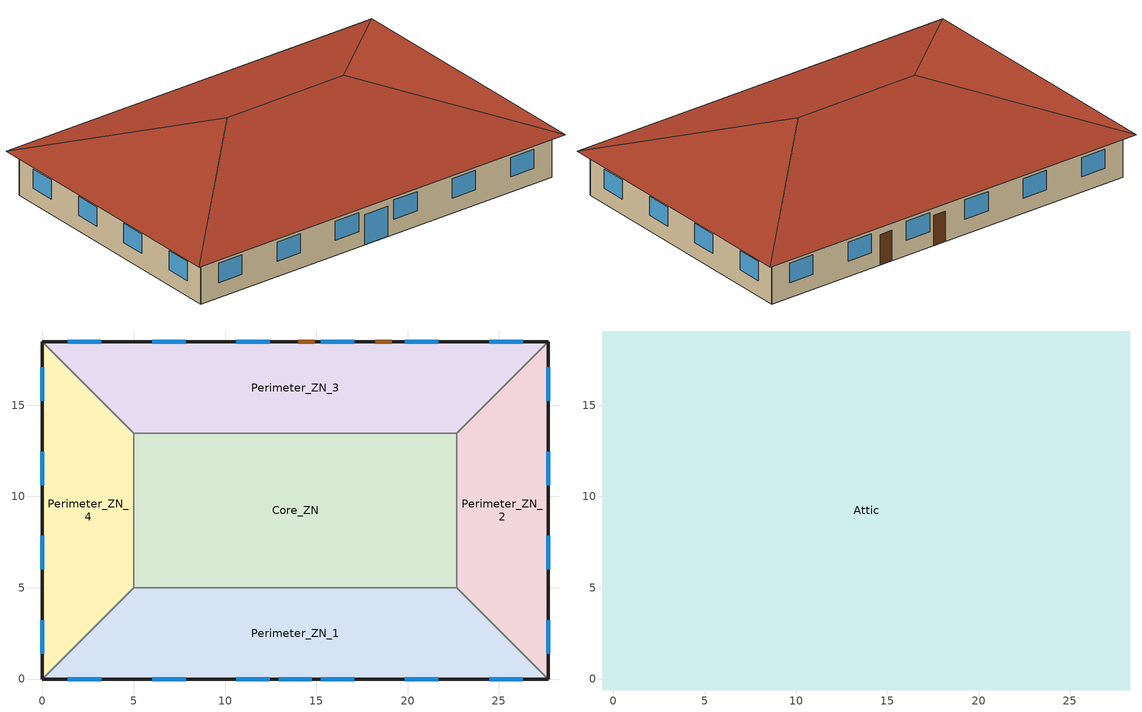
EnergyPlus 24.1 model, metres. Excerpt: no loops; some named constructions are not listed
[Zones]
Core_ZN
 floor adiabatic (Core_ZN_floor_Ffactor): 5,13.46 22.69,13.46 22.69,5 5,5 z0
 wall to Perimeter_ZN_2 (int_wall): 22.69,5 22.69,13.46 z0:3.05
 wall to Perimeter_ZN_3 (int_wall): 22.69,13.46 5,13.46 z0:3.05
 wall to Perimeter_ZN_1 (int_wall): 5,5 22.69,5 z0:3.05
 wall to Perimeter_ZN_4 (int_wall): 5,13.46 5,5 z0:3.05
Perimeter_ZN_1
 floor ground (Perimeter_ZN_1_floor_Ffactor): 27.69,0 0,0 5,5 22.69,5 z0
 wall outside (nonres_ext_wall_grd): 0,0 27.69,0 z0:3.05
 wall to Perimeter_ZN_2 (int_wall): 27.69,0 22.69,5 z0:3.05
 wall to Perimeter_ZN_4 (int_wall): 5,5 0,0 z0:3.05
 window (Window_U_0.57_SHGC_South_0.39): 1.39,0 3.22,0 / 6.01,0 7.84,0 / 10.62,0 12.45,0 / 15.24,0 17.07,0 / 19.85,0 21.68,0 / 24.47,0 26.3,0 z1.07:2.42; 12.93,0 14.76,0 z0:2.13
Perimeter_ZN_2
 floor ground (Perimeter_ZN_2_floor_Ffactor): 22.69,13.46 27.69,18.46 27.69,0 22.69,5 z0
 wall outside (nonres_ext_wall_grd): 27.69,0 27.69,18.46 z0:3.05
 wall to Perimeter_ZN_3 (int_wall): 27.69,18.46 22.69,13.46 z0:3.05
 window (Window_U_0.57_SHGC_East_0.39): 27.69,1.39 27.69,3.22 / 27.69,6.01 27.69,7.84 / 27.69,10.62 27.69,12.45 / 27.69,15.24 27.69,17.07 z1.07:2.42
Perimeter_ZN_3
 floor ground (Perimeter_ZN_3_floor_Ffactor): 5,13.46 0,18.46 27.69,18.46 22.69,13.46 z0
 wall outside (nonres_ext_wall_grd): 27.69,18.46 0,18.46 z0:3.05
 wall to Perimeter_ZN_4 (int_wall): 0,18.46 5,13.46 z0:3.05
 window (Window_U_0.57_SHGC_North_0.39): 26.3,18.46 24.47,18.46 / 21.68,18.46 19.85,18.46 / 17.07,18.46 15.24,18.46 / 12.45,18.46 10.62,18.46 / 7.84,18.46 6.01,18.46 / 3.22,18.46 1.39,18.46 z1.07:2.42
 door (Swinging Door_con): 14.91,18.46 14,18.46 / 19.13,18.46 18.22,18.46 z0:2.13
Perimeter_ZN_4
 floor ground (Perimeter_ZN_4_floor_Ffactor): 5,5 0,0 0,18.46 5,13.46 z0
 wall outside (nonres_ext_wall_grd): 0,18.46 0,0 z0:3.05
 window (Window_U_0.57_SHGC_West_0.39): 0,17.07 0,15.24 / 0,12.45 0,10.62 / 0,7.84 0,6.01 / 0,3.22 0,1.39 z1.07:2.42
Attic
 floor outside (ext_soffit_floor): 28.29,19.06 28.29,-0.6 27.69,0 27.69,18.46 z3.05; -0.6,19.06 28.29,19.06 27.69,18.46 0,18.46 z3.05; 0,0 27.69,0 28.29,-0.6 -0.6,-0.6 z3.05; -0.6,19.06 0,18.46 0,0 -0.6,-0.6 z3.05
 floor to Core_ZN (nonres_roof_floor): 5,13.46 22.69,13.46 22.69,5 5,5 z3.05
 floor to Perimeter_ZN_2 (nonres_roof_floor): 22.69,5 22.69,13.46 27.69,18.46 27.69,0 z3.05
 floor to Perimeter_ZN_3 (nonres_roof_floor): 0,18.46 27.69,18.46 22.69,13.46 5,13.46 z3.05
 floor to Perimeter_ZN_1 (nonres_roof_floor): 0,0 5,5 22.69,5 27.69,0 z3.05
 floor to Perimeter_ZN_4 (nonres_roof_floor): 5,13.46 5,5 0,0 0,18.46 z3.05
 roof outside (AtticRoofDeck): 28.29,-0.6,3.05 28.29,19.06,3.05 18.46,9.23,6.33; 28.29,19.06,3.05 -0.6,19.06,3.05 9.23,9.23,6.33 18.46,9.23,6.33; -0.6,-0.6,3.05 28.29,-0.6,3.05 18.46,9.23,6.33 9.23,9.23,6.33; -0.6,19.06,3.05 -0.6,-0.6,3.05 9.23,9.23,6.33
[SizingPeriod:DesignDay]
Gwangju April .4% Condns WB=>MCDB: 4, 21, SummerDesignDay, 22.7, 10.6, DefaultMultipliers, , WetBulb, 19.4, , , , , 100439, 2.2, 230, No, No, No, ASHRAETau2017, , , 0.576, 1.74
Gwangju August 2% Condns DB=>MCWB: 8, 21, SummerDesignDay, 33.3, 6.6, DefaultMultipliers, , WetBulb, 25.7, , , , , 100439, 2.2, 230, No, No, No, ASHRAETau2017, , , 0.561, 1.97
Gwangju August 2% Condns WB=>MCDB: 8, 21, SummerDesignDay, 30.5, 6.6, DefaultMultipliers, , WetBulb, 27, , , , , 100439, 2.2, 230, No, No, No, ASHRAETau2017, , , 0.561, 1.97
Gwangju August 5% Condns DB=>MCWB: 8, 21, SummerDesignDay, 32.2, 8.2, DefaultMultipliers, , WetBulb, 25.4, , , , 2.5, 100439, 2.2, 230, No, No, No, ASHRAETau2017, , , 0.561, 1.97
Gwangju August 5% Condns WB=>MCDB: 8, 21, SummerDesignDay, 30, 6.9, DefaultMultipliers, , WetBulb, 26.3, , , , 6.9, 100439, 2.2, 230, No, No, No, ASHRAETau2017, , , 0.561, 1.97
Gwangju August 10% Condns DB=>MCWB: 8, 21, SummerDesignDay, 31, 8.2, DefaultMultipliers, , WetBulb, 24.9, , , , 2.5, 100439, 2.2, 230, No, No, No, ASHRAETau2017, , , 0.561, 1.97
Gwangju August 10% Condns WB=>MCDB: 8, 21, SummerDesignDay, 29.4, 6.9, DefaultMultipliers, , WetBulb, 25.8, , , , 6.9, 100439, 2.2, 230, No, No, No, ASHRAETau2017, , , 0.561, 1.97
Gwangju August .4% Condns DB=>MCWB: 8, 21, SummerDesignDay, 34.8, 6.6, DefaultMultipliers, , WetBulb, 26.1, , , , , 100439, 2.2, 230, No, No, No, ASHRAETau2017, , , 0.561, 1.97
Gwangju August .4% Condns WB=>MCDB: 8, 21, SummerDesignDay, 31.3, 6.6, DefaultMultipliers, , WetBulb, 27.8, , , , , 100439, 2.2, 230, No, No, No, ASHRAETau2017, , , 0.561, 1.97
Gwangju December 2% Condns DB=>MCWB: 12, 21, SummerDesignDay, 12.6, 7.5, DefaultMultipliers, , WetBulb, 8.4, , , , , 100439, 1.7, 230, No, No, No, ASHRAETau2017, , , 0.445, 1.949
Gwangju December 2% Condns WB=>MCDB: 12, 21, SummerDesignDay, 11.8, 7.5, DefaultMultipliers, , WetBulb, 9.5, , , , , 100439, 1.7, 230, No, No, No, ASHRAETau2017, , , 0.445, 1.949
Gwangju December 5% Condns DB=>MCWB: 12, 21, SummerDesignDay, 10.8, 10.2, DefaultMultipliers, , WetBulb, 7.4, , , , 6.7, 100439, 1.7, 230, No, No, No, ASHRAETau2017, , , 0.445, 1.949
Gwangju December 5% Condns WB=>MCDB: 12, 21, SummerDesignDay, 10.4, 9, DefaultMultipliers, , WetBulb, 7.7, , , , 9, 100439, 1.7, 230, No, No, No, ASHRAETau2017, , , 0.445, 1.949
Gwangju December 10% Condns DB=>MCWB: 12, 21, SummerDesignDay, 9.1, 10.2, DefaultMultipliers, , WetBulb, 5.8, , , , 6.7, 100439, 1.7, 230, No, No, No, ASHRAETau2017, , , 0.445, 1.949
Gwangju December 10% Condns WB=>MCDB: 12, 21, SummerDesignDay, 8.9, 9, DefaultMultipliers, , WetBulb, 6.2, , , , 9, 100439, 1.7, 230, No, No, No, ASHRAETau2017, , , 0.445, 1.949
Gwangju December .4% Condns DB=>MCWB: 12, 21, SummerDesignDay, 15.1, 7.5, DefaultMultipliers, , WetBulb, 10.7, , , , , 100439, 1.7, 230, No, No, No, ASHRAETau2017, , , 0.445, 1.949
Gwangju December .4% Condns WB=>MCDB: 12, 21, SummerDesignDay, 14.2, 7.5, DefaultMultipliers, , WetBulb, 12, , , , , 100439, 1.7, 230, No, No, No, ASHRAETau2017, , , 0.445, 1.949
Gwangju February 2% Condns DB=>MCWB: 2, 21, SummerDesignDay, 13.6, 8.4, DefaultMultipliers, , WetBulb, 9, , , , , 100439, 2, 230, No, No, No, ASHRAETau2017, , , 0.486, 1.876
Gwangju February 2% Condns WB=>MCDB: 2, 21, SummerDesignDay, 12.4, 8.4, DefaultMultipliers, , WetBulb, 10.2, , , , , 100439, 2, 230, No, No, No, ASHRAETau2017, , , 0.486, 1.876
Gwangju February 5% Condns DB=>MCWB: 2, 21, SummerDesignDay, 11.5, 11.4, DefaultMultipliers, , WetBulb, 6.9, , , , 7, 100439, 2, 230, No, No, No, ASHRAETau2017, , , 0.486, 1.876
Gwangju February 5% Condns WB=>MCDB: 2, 21, SummerDesignDay, 10.5, 9.5, DefaultMultipliers, , WetBulb, 7.4, , , , 9.5, 100439, 2, 230, No, No, No, ASHRAETau2017, , , 0.486, 1.876
Gwangju February 10% Condns DB=>MCWB: 2, 21, SummerDesignDay, 9.4, 11.4, DefaultMultipliers, , WetBulb, 5.2, , , , 7, 100439, 2, 230, No, No, No, ASHRAETau2017, , , 0.486, 1.876
Gwangju February 10% Condns WB=>MCDB: 2, 21, SummerDesignDay, 8.9, 9.5, DefaultMultipliers, , WetBulb, 5.8, , , , 9.5, 100439, 2, 230, No, No, No, ASHRAETau2017, , , 0.486, 1.876
Gwangju February .4% Condns DB=>MCWB: 2, 21, SummerDesignDay, 16.9, 8.4, DefaultMultipliers, , WetBulb, 12.6, , , , , 100439, 2, 230, No, No, No, ASHRAETau2017, , , 0.486, 1.876
Gwangju February .4% Condns WB=>MCDB: 2, 21, SummerDesignDay, 15.7, 8.4, DefaultMultipliers, , WetBulb, 14.3, , , , , 100439, 2, 230, No, No, No, ASHRAETau2017, , , 0.486, 1.876
Gwangju January 2% Condns DB=>MCWB: 1, 21, SummerDesignDay, 9.9, 7.1, DefaultMultipliers, , WetBulb, 5.8, , , , , 100439, 1.9, 230, No, No, No, ASHRAETau2017, , , 0.446, 1.936
Gwangju January 2% Condns WB=>MCDB: 1, 21, SummerDesignDay, 9.2, 7.1, DefaultMultipliers, , WetBulb, 7, , , , , 100439, 1.9, 230, No, No, No, ASHRAETau2017, , , 0.446, 1.936
Gwangju January 5% Condns DB=>MCWB: 1, 21, SummerDesignDay, 8, 9.3, DefaultMultipliers, , WetBulb, 4.5, , , , 6, 100439, 1.9, 230, No, No, No, ASHRAETau2017, , , 0.446, 1.936
Gwangju January 5% Condns WB=>MCDB: 1, 21, SummerDesignDay, 7.4, 8.3, DefaultMultipliers, , WetBulb, 5.2, , , , 8.3, 100439, 1.9, 230, No, No, No, ASHRAETau2017, , , 0.446, 1.936
Gwangju January 10% Condns DB=>MCWB: 1, 21, SummerDesignDay, 6.4, 9.3, DefaultMultipliers, , WetBulb, 3.3, , , , 6, 100439, 1.9, 230, No, No, No, ASHRAETau2017, , , 0.446, 1.936
Gwangju January 10% Condns WB=>MCDB: 1, 21, SummerDesignDay, 5.8, 8.3, DefaultMultipliers, , WetBulb, 3.5, , , , 8.3, 100439, 1.9, 230, No, No, No, ASHRAETau2017, , , 0.446, 1.936
Gwangju January .4% Condns DB=>MCWB: 1, 21, SummerDesignDay, 12.8, 7.1, DefaultMultipliers, , WetBulb, 9.3, , , , , 100439, 1.9, 230, No, No, No, ASHRAETau2017, , , 0.446, 1.936
Gwangju January .4% Condns WB=>MCDB: 1, 21, SummerDesignDay, 11.7, 7.1, DefaultMultipliers, , WetBulb, 10.2, , , , , 100439, 1.9, 230, No, No, No, ASHRAETau2017, , , 0.446, 1.936
Gwangju July 2% Condns DB=>MCWB: 7, 21, SummerDesignDay, 33, 6.1, DefaultMultipliers, , WetBulb, 25.7, , , , , 100439, 2.5, 230, No, No, No, ASHRAETau2017, , , 0.61, 1.847
Gwangju July 2% Condns WB=>MCDB: 7, 21, SummerDesignDay, 30.2, 6.1, DefaultMultipliers, , WetBulb, 27, , , , , 100439, 2.5, 230, No, No, No, ASHRAETau2017, , , 0.61, 1.847
Gwangju July 5% Condns DB=>MCWB: 7, 21, SummerDesignDay, 31.7, 8, DefaultMultipliers, , WetBulb, 25.2, , , , 2.5, 100439, 2.5, 230, No, No, No, ASHRAETau2017, , , 0.61, 1.847
Gwangju July 5% Condns WB=>MCDB: 7, 21, SummerDesignDay, 29.7, 6.9, DefaultMultipliers, , WetBulb, 26.2, , , , 6.9, 100439, 2.5, 230, No, No, No, ASHRAETau2017, , , 0.61, 1.847
Gwangju July 10% Condns DB=>MCWB: 7, 21, SummerDesignDay, 30.4, 8, DefaultMultipliers, , WetBulb, 24.9, , , , 2.5, 100439, 2.5, 230, No, No, No, ASHRAETau2017, , , 0.61, 1.847
Gwangju July 10% Condns WB=>MCDB: 7, 21, SummerDesignDay, 29.1, 6.9, DefaultMultipliers, , WetBulb, 25.6, , , , 6.9, 100439, 2.5, 230, No, No, No, ASHRAETau2017, , , 0.61, 1.847
Gwangju July .4% Condns DB=>MCWB: 7, 21, SummerDesignDay, 34.8, 6.1, DefaultMultipliers, , WetBulb, 26, , , , , 100439, 2.5, 230, No, No, No, ASHRAETau2017, , , 0.61, 1.847
Gwangju July .4% Condns WB=>MCDB: 7, 21, SummerDesignDay, 30.6, 6.1, DefaultMultipliers, , WetBulb, 27.9, , , , , 100439, 2.5, 230, No, No, No, ASHRAETau2017, , , 0.61, 1.847
Gwangju June 2% Condns DB=>MCWB: 6, 21, SummerDesignDay, 29.9, 8, DefaultMultipliers, , WetBulb, 20.5, , , , , 100439, 2.1, 230, No, No, No, ASHRAETau2017, , , 0.655, 1.693
Gwangju June 2% Condns WB=>MCDB: 6, 21, SummerDesignDay, 26, 8, DefaultMultipliers, , WetBulb, 23.5, , , , , 100439, 2.1, 230, No, No, No, ASHRAETau2017, , , 0.655, 1.693
Gwangju June 5% Condns DB=>MCWB: 6, 21, SummerDesignDay, 28.8, 10.6, DefaultMultipliers, , WetBulb, 20.4, , , , 3.5, 100439, 2.1, 230, No, No, No, ASHRAETau2017, , , 0.655, 1.693
Gwangju June 5% Condns WB=>MCDB: 6, 21, SummerDesignDay, 25.5, 6.6, DefaultMultipliers, , WetBulb, 22.7, , , , 6.6, 100439, 2.1, 230, No, No, No, ASHRAETau2017, , , 0.655, 1.693
Gwangju June 10% Condns DB=>MCWB: 6, 21, SummerDesignDay, 27.5, 10.6, DefaultMultipliers, , WetBulb, 20.2, , , , 3.5, 100439, 2.1, 230, No, No, No, ASHRAETau2017, , , 0.655, 1.693
Gwangju June 10% Condns WB=>MCDB: 6, 21, SummerDesignDay, 25.1, 6.6, DefaultMultipliers, , WetBulb, 21.9, , , , 6.6, 100439, 2.1, 230, No, No, No, ASHRAETau2017, , , 0.655, 1.693
Gwangju June .4% Condns DB=>MCWB: 6, 21, SummerDesignDay, 31.5, 8, DefaultMultipliers, , WetBulb, 20.6, , , , , 100439, 2.1, 230, No, No, No, ASHRAETau2017, , , 0.655, 1.693
Gwangju June .4% Condns WB=>MCDB: 6, 21, SummerDesignDay, 26.9, 8, DefaultMultipliers, , WetBulb, 24.5, , , , , 100439, 2.1, 230, No, No, No, ASHRAETau2017, , , 0.655, 1.693
Gwangju March 2% Condns DB=>MCWB: 3, 21, SummerDesignDay, 18.2, 9.8, DefaultMultipliers, , WetBulb, 10.8, , , , , 100439, 2.1, 230, No, No, No, ASHRAETau2017, , , 0.558, 1.731
Gwangju March 2% Condns WB=>MCDB: 3, 21, SummerDesignDay, 15.9, 9.8, DefaultMultipliers, , WetBulb, 13.1, , , , , 100439, 2.1, 230, No, No, No, ASHRAETau2017, , , 0.558, 1.731
Gwangju March 5% Condns DB=>MCWB: 3, 21, SummerDesignDay, 16.2, 12.8, DefaultMultipliers, , WetBulb, 10.3, , , , 6.7, 100439, 2.1, 230, No, No, No, ASHRAETau2017, , , 0.558, 1.731
Gwangju March 5% Condns WB=>MCDB: 3, 21, SummerDesignDay, 14.9, 10.3, DefaultMultipliers, , WetBulb, 11.3, , , , 10.3, 100439, 2.1, 230, No, No, No, ASHRAETau2017, , , 0.558, 1.731
Gwangju March 10% Condns DB=>MCWB: 3, 21, SummerDesignDay, 14.4, 12.8, DefaultMultipliers, , WetBulb, 8.8, , , , 6.7, 100439, 2.1, 230, No, No, No, ASHRAETau2017, , , 0.558, 1.731
Gwangju March 10% Condns WB=>MCDB: 3, 21, SummerDesignDay, 13.6, 10.3, DefaultMultipliers, , WetBulb, 9.6, , , , 10.3, 100439, 2.1, 230, No, No, No, ASHRAETau2017, , , 0.558, 1.731
Gwangju March .4% Condns DB=>MCWB: 3, 21, SummerDesignDay, 20.9, 9.8, DefaultMultipliers, , WetBulb, 12.2, , , , , 100439, 2.1, 230, No, No, No, ASHRAETau2017, , , 0.558, 1.731
Gwangju March .4% Condns WB=>MCDB: 3, 21, SummerDesignDay, 17.2, 9.8, DefaultMultipliers, , WetBulb, 15, , , , , 100439, 2.1, 230, No, No, No, ASHRAETau2017, , , 0.558, 1.731
Gwangju May 2% Condns DB=>MCWB: 5, 21, SummerDesignDay, 27.9, 10.1, DefaultMultipliers, , WetBulb, 17.2, , , , , 100439, 2.2, 230, No, No, No, ASHRAETau2017, , , 0.592, 1.751
Gwangju May 2% Condns WB=>MCDB: 5, 21, SummerDesignDay, 23, 10.1, DefaultMultipliers, , WetBulb, 20.1, , , , , 100439, 2.2, 230, No, No, No, ASHRAETau2017, , , 0.592, 1.751
Gwangju May 5% Condns DB=>MCWB: 5, 21, SummerDesignDay, 26.3, 13, DefaultMultipliers, , WetBulb, 16.8, , , , 4.9, 100439, 2.2, 230, No, No, No, ASHRAETau2017, , , 0.592, 1.751
Gwangju May 5% Condns WB=>MCDB: 5, 21, SummerDesignDay, 23.3, 9.2, DefaultMultipliers, , WetBulb, 18.9, , , , 9.2, 100439, 2.2, 230, No, No, No, ASHRAETau2017, , , 0.592, 1.751
Gwangju May 10% Condns DB=>MCWB: 5, 21, SummerDesignDay, 24.8, 13, DefaultMultipliers, , WetBulb, 16.4, , , , 4.9, 100439, 2.2, 230, No, No, No, ASHRAETau2017, , , 0.592, 1.751
Gwangju May 10% Condns WB=>MCDB: 5, 21, SummerDesignDay, 22.6, 9.2, DefaultMultipliers, , WetBulb, 17.9, , , , 9.2, 100439, 2.2, 230, No, No, No, ASHRAETau2017, , , 0.592, 1.751
Gwangju May .4% Condns DB=>MCWB: 5, 21, SummerDesignDay, 29.8, 10.1, DefaultMultipliers, , WetBulb, 17.8, , , , , 100439, 2.2, 230, No, No, No, ASHRAETau2017, , , 0.592, 1.751
Gwangju May .4% Condns WB=>MCDB: 5, 21, SummerDesignDay, 25.2, 10.1, DefaultMultipliers, , WetBulb, 22, , , , , 100439, 2.2, 230, No, No, No, ASHRAETau2017, , , 0.592, 1.751
Gwangju November 2% Condns DB=>MCWB: 11, 21, SummerDesignDay, 19.5, 8.6, DefaultMultipliers, , WetBulb, 14.2, , , , , 100439, 1.6, 230, No, No, No, ASHRAETau2017, , , 0.456, 1.988
Gwangju November 2% Condns WB=>MCDB: 11, 21, SummerDesignDay, 17.8, 8.6, DefaultMultipliers, , WetBulb, 16, , , , , 100439, 1.6, 230, No, No, No, ASHRAETau2017, , , 0.456, 1.988
Gwangju November 5% Condns DB=>MCWB: 11, 21, SummerDesignDay, 17.7, 10.7, DefaultMultipliers, , WetBulb, 13.1, , , , 5.8, 100439, 1.6, 230, No, No, No, ASHRAETau2017, , , 0.456, 1.988
Gwangju November 5% Condns WB=>MCDB: 11, 21, SummerDesignDay, 16.9, 8.2, DefaultMultipliers, , WetBulb, 14.2, , , , 8.2, 100439, 1.6, 230, No, No, No, ASHRAETau2017, , , 0.456, 1.988
Gwangju November 10% Condns DB=>MCWB: 11, 21, SummerDesignDay, 16.1, 10.7, DefaultMultipliers, , WetBulb, 11.9, , , , 5.8, 100439, 1.6, 230, No, No, No, ASHRAETau2017, , , 0.456, 1.988
Gwangju November 10% Condns WB=>MCDB: 11, 21, SummerDesignDay, 15.4, 8.2, DefaultMultipliers, , WetBulb, 12.6, , , , 8.2, 100439, 1.6, 230, No, No, No, ASHRAETau2017, , , 0.456, 1.988
Gwangju November .4% Condns DB=>MCWB: 11, 21, SummerDesignDay, 21.9, 8.6, DefaultMultipliers, , WetBulb, 16.3, , , , , 100439, 1.6, 230, No, No, No, ASHRAETau2017, , , 0.456, 1.988
Gwangju November .4% Condns WB=>MCDB: 11, 21, SummerDesignDay, 20.3, 8.6, DefaultMultipliers, , WetBulb, 17.8, , , , , 100439, 1.6, 230, No, No, No, ASHRAETau2017, , , 0.456, 1.988
Gwangju October 2% Condns DB=>MCWB: 10, 21, SummerDesignDay, 24.8, 9.2, DefaultMultipliers, , WetBulb, 17.2, , , , , 100439, 1.6, 230, No, No, No, ASHRAETau2017, , , 0.47, 2.021
Gwangju October 2% Condns WB=>MCDB: 10, 21, SummerDesignDay, 21.7, 9.2, DefaultMultipliers, , WetBulb, 19.9, , , , , 100439, 1.6, 230, No, No, No, ASHRAETau2017, , , 0.47, 2.021
Gwangju October 5% Condns DB=>MCWB: 10, 21, SummerDesignDay, 23.4, 10.9, DefaultMultipliers, , WetBulb, 16.6, , , , 4.4, 100439, 1.6, 230, No, No, No, ASHRAETau2017, , , 0.47, 2.021
Gwangju October 5% Condns WB=>MCDB: 10, 21, SummerDesignDay, 21.1, 7.4, DefaultMultipliers, , WetBulb, 18.3, , , , 7.4, 100439, 1.6, 230, No, No, No, ASHRAETau2017, , , 0.47, 2.021
Gwangju October 10% Condns DB=>MCWB: 10, 21, SummerDesignDay, 21.9, 10.9, DefaultMultipliers, , WetBulb, 16.1, , , , 4.4, 100439, 1.6, 230, No, No, No, ASHRAETau2017, , , 0.47, 2.021
Gwangju October 10% Condns WB=>MCDB: 10, 21, SummerDesignDay, 20.6, 7.4, DefaultMultipliers, , WetBulb, 17, , , , 7.4, 100439, 1.6, 230, No, No, No, ASHRAETau2017, , , 0.47, 2.021
Gwangju October .4% Condns DB=>MCWB: 10, 21, SummerDesignDay, 26.5, 9.2, DefaultMultipliers, , WetBulb, 18.4, , , , , 100439, 1.6, 230, No, No, No, ASHRAETau2017, , , 0.47, 2.021
Gwangju October .4% Condns WB=>MCDB: 10, 21, SummerDesignDay, 24.1, 9.2, DefaultMultipliers, , WetBulb, 22.1, , , , , 100439, 1.6, 230, No, No, No, ASHRAETau2017, , , 0.47, 2.021
Gwangju September 2% Condns DB=>MCWB: 9, 21, SummerDesignDay, 29.7, 7.8, DefaultMultipliers, , WetBulb, 22.5, , , , , 100439, 1.9, 230, No, No, No, ASHRAETau2017, , , 0.497, 2.082
Gwangju September 2% Condns WB=>MCDB: 9, 21, SummerDesignDay, 27.6, 7.8, DefaultMultipliers, , WetBulb, 24.5, , , , , 100439, 1.9, 230, No, No, No, ASHRAETau2017, , , 0.497, 2.082
Gwangju September 5% Condns DB=>MCWB: 9, 21, SummerDesignDay, 28.4, 9.1, DefaultMultipliers, , WetBulb, 21.8, , , , 3.2, 100439, 1.9, 230, No, No, No, ASHRAETau2017, , , 0.497, 2.082
Gwangju September 5% Condns WB=>MCDB: 9, 21, SummerDesignDay, 26.8, 6.8, DefaultMultipliers, , WetBulb, 23.7, , , , 6.8, 100439, 1.9, 230, No, No, No, ASHRAETau2017, , , 0.497, 2.082
Gwangju September 10% Condns DB=>MCWB: 9, 21, SummerDesignDay, 27.2, 9.1, DefaultMultipliers, , WetBulb, 21.2, , , , 3.2, 100439, 1.9, 230, No, No, No, ASHRAETau2017, , , 0.497, 2.082
Gwangju September 10% Condns WB=>MCDB: 9, 21, SummerDesignDay, 25.5, 6.8, DefaultMultipliers, , WetBulb, 22.7, , , , 6.8, 100439, 1.9, 230, No, No, No, ASHRAETau2017, , , 0.497, 2.082
Gwangju September .4% Condns DB=>MCWB: 9, 21, SummerDesignDay, 31.5, 7.8, DefaultMultipliers, , WetBulb, 23.4, , , , , 100439, 1.9, 230, No, No, No, ASHRAETau2017, , , 0.497, 2.082
Gwangju September .4% Condns WB=>MCDB: 9, 21, SummerDesignDay, 28.2, 7.8, DefaultMultipliers, , WetBulb, 25.3, , , , , 100439, 1.9, 230, No, No, No, ASHRAETau2017, , , 0.497, 2.082
[Construction]
nonres_roof: Waterproof membrane 4mm, Protection mortar 40mm, XPS 50mm insulation, RC 180mm concrete slab, Gypsum board 12.5mm
[Material]
Gypsum board 12.5mm: Smooth, 0.0125, 0.18, 900, 1000, 0.9, 0.7, 0.5
Protection mortar 40mm: MediumRough, 0.04, 1.4, 2100, 1000, 0.9, 0.7, 0.7
RC 180mm concrete slab: MediumRough, 0.18, 2.31, 2300, 920, 0.9, 0.7, 0.7
Waterproof membrane 4mm: Smooth, 0.004, 0.19, 1100, 1680, 0.9, 0.7, 0.7
XPS 50mm insulation: Smooth, 0.05, 0.028, 35, 1400, 0.9, 0.7, 0.7
